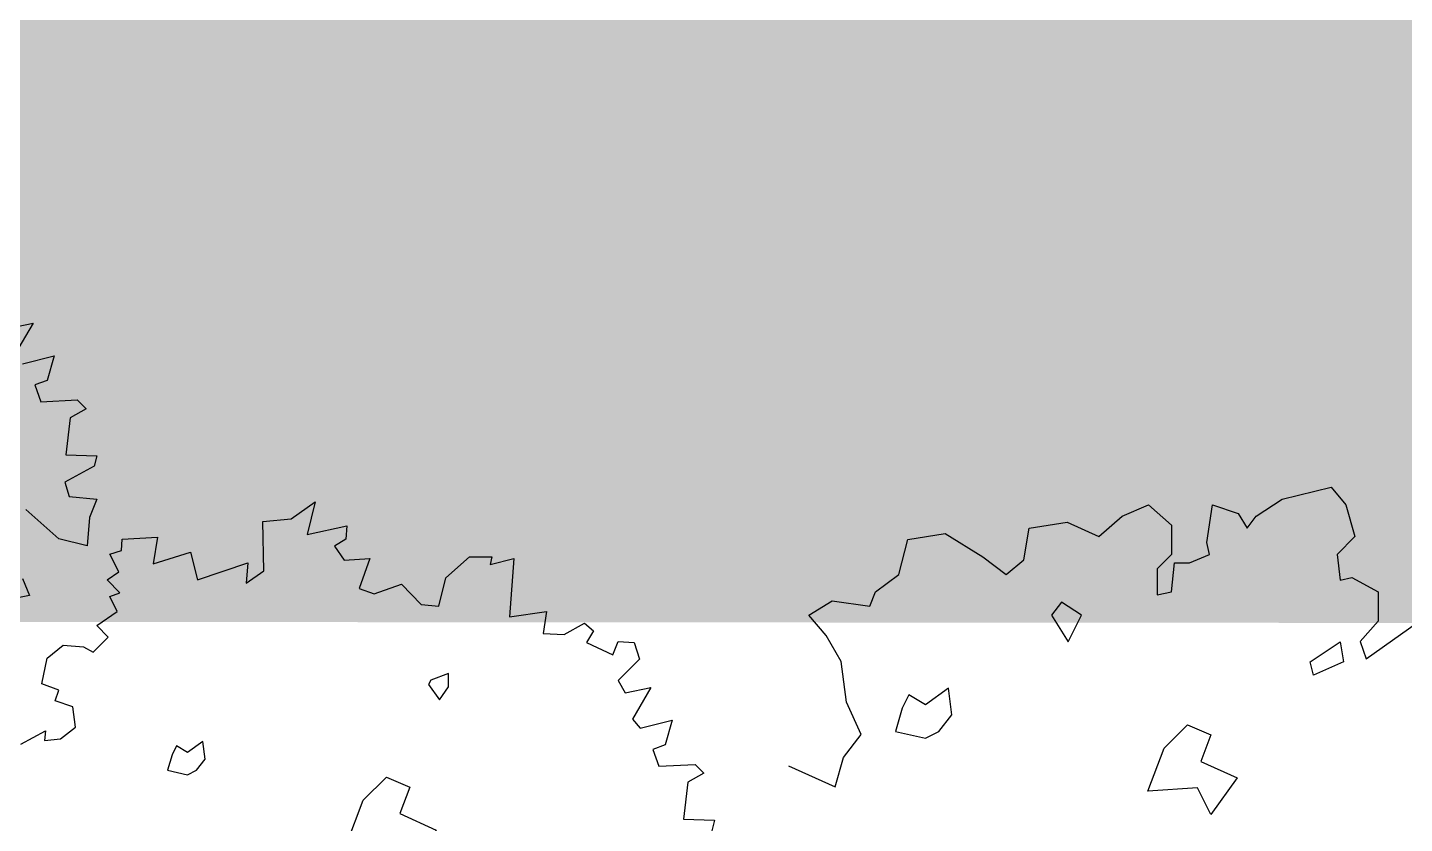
# Model space of a CAD drawing. Header units: inches. Extents: x 11.9 to 85.3, y 21.1 to 37.4.
# Drawn here: x 23.137 to 23.875, y 24.007 to 24.434 of the extents above; entities that cross this region are included whole.
import ezdxf

# ---------------------------------------------------------------- set-up
doc = ezdxf.new("R2010")
doc.units = ezdxf.units.IN
doc.header["$MEASUREMENT"] = 0
doc.layers.add('CAY', color=94, linetype='Continuous')
doc.layers.add('Layer1', color=7, linetype='Continuous')

# ---------------------------------------------------------------- blocks, each defined once
blk = doc.blocks.new('A$C76451831')
at = {"layer": 'CAY'}
for p, q in [((1479.9, 1929.8), (1538.3, 1944)), ((1538.3, 1944), (1555.9, 1922.7)), ((1288.9, 1909.2), (1320.1, 1922.7)), ((1320.1, 1922.7), (1347.8, 1898.6)), ((1389.7, 1877.9), (1396.8, 1922.7)), ((1396.8, 1922.7), (1427.4, 1912.7)), ((1448.6, 1909.2), (1479.9, 1929.8)), ((1555.9, 1922.7), (1566.6, 1885)), ((1261.1, 1885), (1288.9, 1909.2)), ((1427.4, 1912.7), (1438, 1895)), ((1438, 1895), (1448.6, 1909.2)), ((1171.5, 1857.3), (1178, 1895)), ((1178, 1895), (1223.4, 1902.1)), ((1223.4, 1902.1), (1261.1, 1885)), ((1347.8, 1898.6), (1347.8, 1863.8)), ((1022.3, 1839.6), (1033, 1881.5)), ((1033, 1881.5), (1077.8, 1888.5)), ((1077.8, 1888.5), (1122.6, 1860.8)), ((1393.2, 1863.8), (1389.7, 1877.9)), ((1566.6, 1885), (1545.3, 1863.8)), ((1122.6, 1860.8), (1150.3, 1839.6)), ((1150.3, 1839.6), (1171.5, 1857.3)), ((1347.8, 1863.8), (1330.7, 1846.6)), ((1369, 1853.7), (1393.2, 1863.8)), ((1545.3, 1863.8), (1548.9, 1833.1)), ((1330.7, 1846.6), (1330.7, 1815.4)), ((1347.8, 1818.9), (1351.4, 1853.7)), ((1351.4, 1853.7), (1369, 1853.7)), ((994.6, 1818.9), (1022.3, 1839.6)), ((1548.9, 1833.1), (1563, 1836)), ((1563, 1836), (1594.3, 1818.9)), ((915, 1791.2), (942.7, 1808.3)), ((942.7, 1808.3), (987.6, 1801.8)), ((987.6, 1801.8), (994.6, 1818.9)), ((1330.7, 1815.4), (1347.8, 1818.9)), ((1594.3, 1818.9), (1594.3, 1784.1)), ((935.7, 1767), (915, 1791.2)), ((1580.1, 1739.3), (1673.3, 1805.4)), ((1594.3, 1784.1), (1573, 1759.9)), ((953.4, 1735.8), (935.7, 1767)), ((1573, 1759.9), (1580.1, 1739.3)), ((959.8, 1687.4), (953.4, 1735.8)), ((977.5, 1649), (959.8, 1687.4)), ((956.3, 1621.3), (977.5, 1649)), ((890.9, 1611.3), (946.3, 1586.5)), ((946.3, 1586.5), (956.3, 1621.3))]:
    blk.add_line(p, q, dxfattribs=at)
for points in [[(4926.9, 1978.3), (4957.4, 1984.6), (4935.3, 1946.7)], [(4944.8, 1936.1), (4982.8, 1945.6), (4974.3, 1916.1), (4959.6, 1910.8), (4966.9, 1890.8), (5010.2, 1892.9), (5020.7, 1882.3), (5001.7, 1871.8), (4996.5, 1827.5), (5033.4, 1826.4), (5030.2, 1813.8), (4995.4, 1794.8), (5000.7, 1777.9), (5033.4, 1774.7), (5024.9, 1752.6), (5021.8, 1718.9), (4988, 1727.3), (4949, 1762.1)], [(4944.8, 1679.8), (4953.2, 1659.8), (4933.2, 1655.6)], [(4942.7, 1482.3), (4972.2, 1498.2), (4971.1, 1486.6), (4990.1, 1488.7), (5008, 1502.4), (5004.9, 1526.6), (4983.8, 1534), (4988, 1546.7), (4968, 1554.1), (4974.3, 1584.7), (4993.3, 1600.5), (5017.5, 1598.4), (5029.1, 1592), (5047.1, 1610), (5033.4, 1623.7), (5057.6, 1640.6), (5049.2, 1658.5), (5060.8, 1662.7), (5046, 1678.5), (5059.7, 1688), (5049.2, 1709.1), (5062.9, 1713.3), (5063.9, 1727), (5106.1, 1729.1), (5100.9, 1697.5), (5145.2, 1711.2), (5153.6, 1678.5), (5213.7, 1698.6), (5211.6, 1674.3), (5232.7, 1689.1), (5231.6, 1748.1), (5265.4, 1751.3), (5293.9, 1771.3), (5284.4, 1732.3), (5331.8, 1742.9), (5330.8, 1727), (5317.1, 1718.6), (5328.7, 1701.7), (5359.3, 1703.8), (5346.6, 1668), (5364.5, 1661.6), (5397.2, 1673.2), (5420.4, 1649), (5441.5, 1646.9), (5450, 1680.6), (5478.4, 1705.9), (5504.8, 1705.9), (5502.7, 1696.5), (5531.2, 1703.8), (5525.9, 1634.2), (5570.2, 1640.6), (5566, 1614.2), (5591.3, 1613.1), (5615.5, 1626.8), (5626.1, 1617.3), (5617.7, 1603.6), (5649.3, 1588.9), (5655.6, 1604.7), (5674.6, 1603.6), (5680.9, 1583.6), (5655.6, 1558.3), (5664.1, 1543.5), (5694.7, 1549.8), (5672.5, 1511.9), (5682, 1501.3), (5720, 1510.8), (5711.5, 1481.3), (5696.8, 1476), (5704.1, 1456), (5747.4, 1458.1), (5757.9, 1447.5), (5738.9, 1437), (5733.7, 1392.7), (5770.6, 1391.6), (5767.4, 1379)]]:
    blk.add_lwpolyline(points, dxfattribs=at)
for points in [[(1240.2, 1791.1), (1216.4, 1806.9), (1204.5, 1791.1), (1224.3, 1759.4)], [(1537.1, 1751.5), (1548.9, 1759.4), (1552.9, 1735.6), (1517.3, 1719.8), (1513.3, 1735.6)], [(1085.8, 1672.3), (1081.8, 1704), (1054.1, 1684.2), (1034.3, 1696), (1026.4, 1680.2), (1018.5, 1652.5), (1054.1, 1644.6), (1069.9, 1652.5)], [(1339.1, 1632.7), (1366.8, 1660.4), (1394.5, 1648.5), (1382.7, 1616.8), (1426.2, 1597), (1394.5, 1553.5), (1378.7, 1585.2), (1319.3, 1581.2)], [(5431.9, 1558.7), (5429.3, 1553.4), (5442.5, 1535), (5453, 1550.8), (5453, 1566.7)], [(5162.8, 1464.3), (5160.2, 1485.4), (5141.7, 1472.2), (5128.5, 1480.1), (5123.3, 1469.6), (5118, 1451.1), (5141.7, 1445.8), (5152.3, 1451.1)], [(5351.5, 1415.3), (5379.2, 1443), (5406.9, 1431.1), (5395, 1399.4), (5438.6, 1379.6), (5406.9, 1336.1), (5391, 1367.8), (5331.7, 1363.8)]]:
    blk.add_lwpolyline(points, close=True, dxfattribs=at)

msp = doc.modelspace()

# ---------------------------------------------------------------- hatches: boundary and pattern name
at = {"layer": 'Layer1', "true_color": 0x939598}
h = msp.add_hatch(color=252, dxfattribs=at)
h.dxf.hatch_style = 1
h.paths.add_polyline_path([(63.37227, 24.96911), (63.37227, 24.98863), (63.27009, 24.98863), (19.2205, 24.98863), (19.2205, 25.09242), (18.88387, 24.5256), (18.8823, 24.11828), (61.45857, 24.08746)])

# ---------------------------------------------------------------- block references
at = {"layer": 'CAY', "xscale": 0.0004489089019145984, "yscale": 0.0004489089019145984, "zscale": 0.0004489089019145984}
for p in [(20.91449, 23.38433), (23.14473, 23.31472)]:
    msp.add_blockref('A$C76451831', p, dxfattribs=at)

doc.saveas('drawing.dxf')
